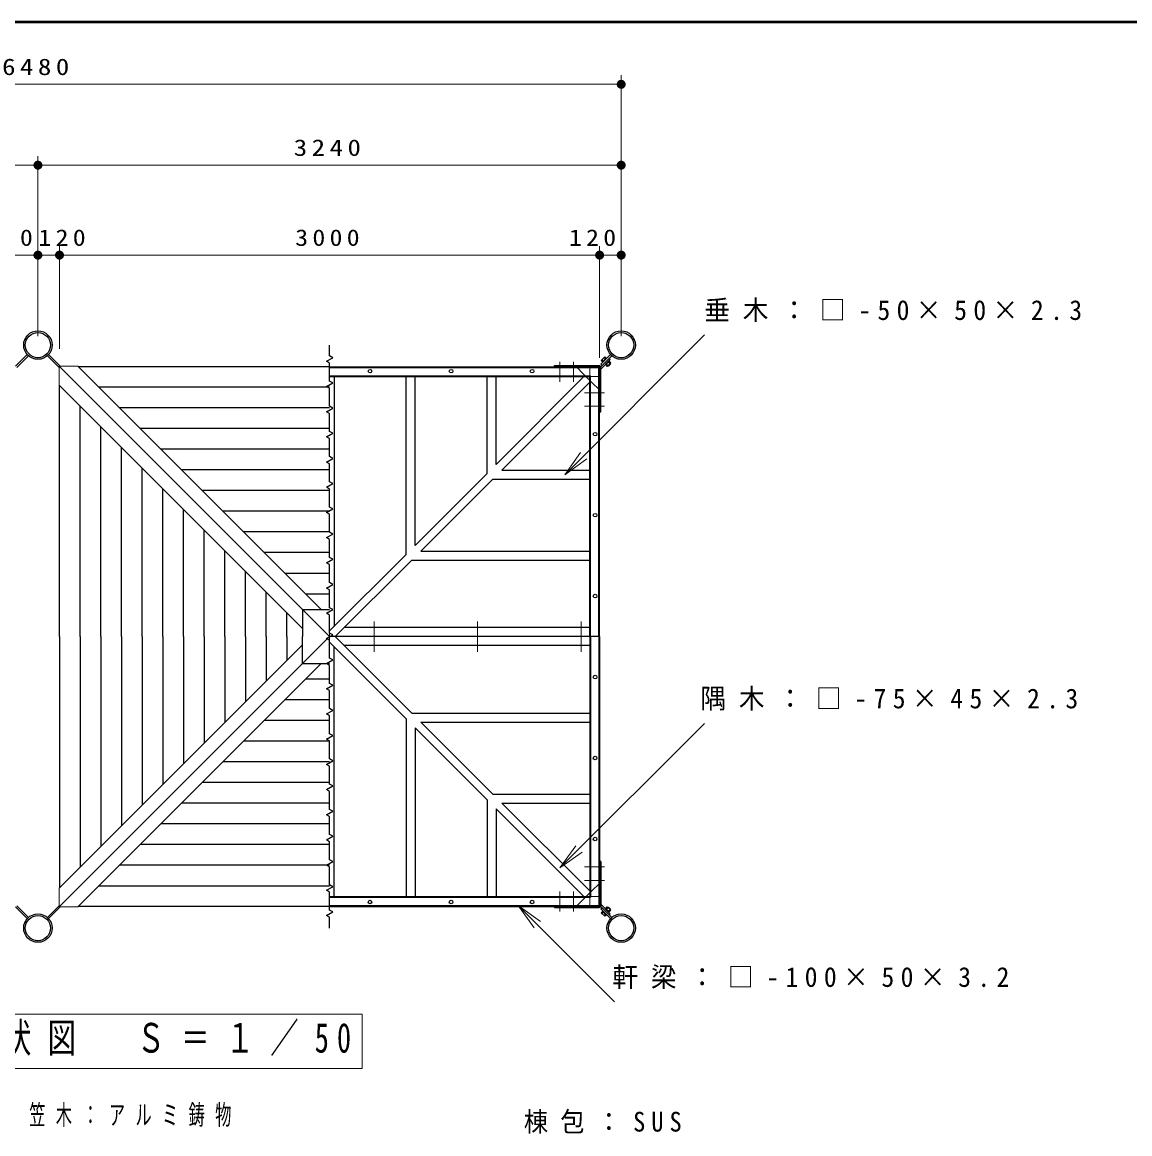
# Model space of a CAD drawing. Units: millimetres on the paper, scale 1:50. Extents: x -365 to 143, y 0 to 257.
# Drawn here: x -257 to -134, y 133.5 to 257 of the extents above; entities that cross this region are included whole.
import ezdxf

# ---------------------------------------------------------------- set-up
doc = ezdxf.new("R2010")
doc.units = ezdxf.units.MM
doc.linetypes.add('USER1', pattern=[4.5, 2.5, -2])
doc.linetypes.add('USER2', pattern=[6, 3, -1, 1, -1])
doc.layers.add('LY_1', color=7, linetype='Continuous', lineweight=25)
doc.layers.add('LY_2', color=7, linetype='Continuous', lineweight=13)
doc.styles.add('ＭＳ ゴシック', font='')
doc.styles.get('ＭＳ ゴシック').set_extended_font_data('MS Gothic')

# ---------------------------------------------------------------- blocks, each defined once
blk = doc.blocks.new('filled_dot')
at = {"color": 0, "linetype": 'Continuous', "lineweight": -2, "const_width": 1.25}
blk.add_lwpolyline([(-0.625, 0, 1), (0.625, 0, 1)], format="xyb", close=True, dxfattribs=at)
blk = doc.blocks.new('open_arrow')
at = {"color": 0, "linetype": 'Continuous', "lineweight": -2}
blk.add_lwpolyline([(7.5, 1.25), (0, 0), (7.5, -1.25)], dxfattribs=at)

msp = doc.modelspace()

# ---------------------------------------------------------------- linework, layer by layer
at = {"layer": 'LY_1', "lineweight": 13}
for p, q in [((-190.457, 222.114), (-190.457, 251.099)), ((-320.057, 250.099), (-190.457, 250.099)), ((-320.057, 241.114), (-255.257, 241.114)), ((-255.257, 222.114), (-255.257, 242.114)), ((-255.257, 222.114), (-255.257, 242.114)), ((-255.257, 241.114), (-190.457, 241.114)), ((-190.457, 222.114), (-190.457, 242.114)), ((-261.177, 231.114), (-255.257, 231.114)), ((-255.257, 231.114), (-249.367, 231.114)), ((-252.857, 220.695), (-252.857, 232.114)), ((-252.857, 231.114), (-192.857, 231.114)), ((-196.377, 231.114), (-190.457, 231.114)), ((-192.857, 219.714), (-192.857, 232.114)), ((-196.732, 206.704), (-181.198, 222.238)), ((-222.857, 189.35), (-222.857, 188.714)), ((-222.857, 188.077), (-222.857, 188.714)), ((-197.271, 162.995), (-181.198, 179.068)), ((-201.907, 158.814), (-191.203, 148.11)), ((-219.229, 146.75), (-291.285, 146.75)), ((-219.229, 140.694), (-219.229, 146.75)), ((-291.285, 140.694), (-219.229, 140.694))]:
    msp.add_line(p, q, dxfattribs=at)
at = {"layer": 'LY_1'}
for p, q in [((-256.436, 220.062), (-257.737, 218.76)), ((-256.308, 219.934), (-257.61, 218.633)), ((-254.205, 219.935), (-252.904, 218.633)), ((-254.078, 220.062), (-252.776, 218.76)), ((-191.509, 219.934), (-192.737, 218.706)), ((-191.636, 220.062), (-192.708, 218.989)), ((-197.857, 218.714), (-197.857, 218.834)), ((-197.857, 218.834), (-192.917, 218.834)), ((-197.857, 218.714), (-192.917, 218.714)), ((-191.676, 219.513), (-192.737, 218.452)), ((-192.708, 218.989), (-192.581, 218.862)), ((-192.669, 219.402), (-192.273, 219.798)), ((-192.527, 219.261), (-192.669, 219.402)), ((-192.442, 219.346), (-192.584, 219.487)), ((-192.541, 219.247), (-192.117, 219.671)), ((-192.496, 219.201), (-192.541, 219.247)), ((-192.216, 219.572), (-192.358, 219.713)), ((-192.131, 219.657), (-192.273, 219.798)), ((-192.242, 218.947), (-192.196, 218.902)), ((-192.196, 218.902), (-191.772, 219.326)), ((-192.182, 218.916), (-191.998, 218.732)), ((-192.072, 219.626), (-192.117, 219.671)), ((-192.097, 219.001), (-191.877, 218.78)), ((-191.998, 218.732), (-191.602, 219.128)), ((-191.877, 218.78), (-191.65, 219.006)), ((-191.871, 219.227), (-191.65, 219.006)), ((-191.817, 219.371), (-191.772, 219.326)), ((-191.803, 219.64), (-191.676, 219.513)), ((-191.786, 219.312), (-191.602, 219.128)), ((-194.593, 217.614), (-204.357, 207.85)), ((-192.857, 213.714), (-192.857, 218.654)), ((-192.737, 213.714), (-192.737, 218.654)), ((-193.957, 216.977), (-203.72, 207.214)), ((-192.737, 213.714), (-192.857, 213.714)), ((-205.357, 206.85), (-213.357, 198.85)), ((-204.72, 206.214), (-212.72, 198.214)), ((-214.357, 197.85), (-222.857, 189.35)), ((-213.72, 197.214), (-222.22, 188.714)), ((-192.957, 188.714), (-222.857, 188.714)), ((-192.957, 188.714), (-222.857, 188.714)), ((-192.957, 188.714), (-222.857, 188.714)), ((-192.957, 188.714), (-222.857, 188.714)), ((-214.357, 179.577), (-222.857, 188.077)), ((-213.72, 180.214), (-222.22, 188.714)), ((-204.72, 171.214), (-212.72, 179.214)), ((-205.357, 170.577), (-213.357, 178.577)), ((-194.593, 159.814), (-204.357, 169.577)), ((-193.957, 160.45), (-203.72, 170.214)), ((-192.737, 163.714), (-192.857, 163.714)), ((-192.857, 163.714), (-192.857, 158.774)), ((-192.737, 163.714), (-192.737, 158.774)), ((-256.436, 157.365), (-257.737, 158.667)), ((-256.308, 157.493), (-257.61, 158.794)), ((-254.205, 157.493), (-252.904, 158.794)), ((-254.078, 157.365), (-252.776, 158.667)), ((-197.857, 158.714), (-197.857, 158.594)), ((-197.857, 158.714), (-192.917, 158.714)), ((-197.857, 158.594), (-192.917, 158.594)), ((-191.676, 157.915), (-192.737, 158.975)), ((-191.509, 157.493), (-192.737, 158.721)), ((-192.708, 158.438), (-192.581, 158.565)), ((-191.636, 157.365), (-192.708, 158.438)), ((-192.527, 158.166), (-192.669, 158.025)), ((-192.496, 158.226), (-192.541, 158.18)), ((-192.541, 158.18), (-192.117, 157.756)), ((-192.242, 158.48), (-192.196, 158.525)), ((-192.196, 158.525), (-191.772, 158.101)), ((-192.182, 158.511), (-191.998, 158.695)), ((-192.097, 158.427), (-191.877, 158.647)), ((-191.998, 158.695), (-191.602, 158.299)), ((-191.877, 158.647), (-191.65, 158.421)), ((-191.871, 158.2), (-191.65, 158.421)), ((-191.786, 158.115), (-191.602, 158.299)), ((-192.669, 158.025), (-192.273, 157.629)), ((-192.442, 158.081), (-192.584, 157.94)), ((-192.216, 157.855), (-192.358, 157.714)), ((-192.131, 157.77), (-192.273, 157.629)), ((-192.072, 157.801), (-192.117, 157.756)), ((-191.817, 158.056), (-191.772, 158.101)), ((-191.803, 157.787), (-191.676, 157.915))]:
    msp.add_line(p, q, dxfattribs=at)
at = {"layer": 'LY_1', "color": 131}
for p, q in [((-225.857, 191.714), (-252.904, 218.76)), ((-225.857, 191.714), (-252.904, 218.76)), ((-225.857, 191.714), (-252.904, 218.76)), ((-223.771, 191.714), (-250.818, 218.76)), ((-222.357, 217.614), (-222.357, 189.85)), ((-214.357, 197.85), (-214.357, 217.614)), ((-213.357, 198.85), (-213.357, 217.614)), ((-205.357, 206.85), (-205.357, 217.614)), ((-204.357, 207.85), (-204.357, 217.614)), ((-225.857, 189.628), (-252.904, 216.674)), ((-225.857, 189.628), (-252.904, 216.674)), ((-203.72, 207.214), (-193.957, 207.214)), ((-204.72, 206.214), (-193.957, 206.214)), ((-212.72, 198.214), (-193.957, 198.214)), ((-213.72, 197.214), (-193.957, 197.214)), ((-225.857, 187.8), (-252.904, 160.753)), ((-222.357, 159.814), (-222.357, 187.577)), ((-225.857, 185.714), (-252.904, 158.667)), ((-225.857, 185.714), (-252.904, 158.667)), ((-225.857, 185.714), (-252.904, 158.667)), ((-223.771, 185.714), (-250.818, 158.667)), ((-223.771, 185.714), (-250.818, 158.667)), ((-214.357, 179.577), (-214.357, 159.814)), ((-213.72, 180.214), (-193.957, 180.214)), ((-212.72, 179.214), (-193.957, 179.214)), ((-213.357, 178.577), (-213.357, 159.814)), ((-205.357, 170.577), (-205.357, 159.814)), ((-204.72, 171.214), (-193.957, 171.214)), ((-204.357, 169.577), (-204.357, 159.814)), ((-203.72, 170.214), (-193.957, 170.214))]:
    msp.add_line(p, q, dxfattribs=at)
at = {"layer": 'LY_1', "color": 131, "lineweight": 13}
for p, q in [((-250.818, 218.76), (-252.904, 218.76)), ((-252.904, 216.674), (-252.904, 218.76)), ((-252.904, 216.674), (-252.904, 218.76)), ((-252.904, 160.753), (-252.904, 158.667)), ((-250.818, 158.667), (-252.904, 158.667)), ((-250.818, 158.667), (-252.904, 158.667))]:
    msp.add_line(p, q, dxfattribs=at)
at = {"layer": 'LY_1', "color": 4}
for p, q in [((-222.857, 218.714), (-250.771, 218.714)), ((-222.857, 218.714), (-193.957, 218.714)), ((-193.957, 218.714), (-193.957, 218.614)), ((-192.857, 217.614), (-192.957, 217.614)), ((-192.857, 188.714), (-192.857, 217.614)), ((-252.857, 188.714), (-252.857, 216.628)), ((-252.857, 188.714), (-252.857, 216.628)), ((-252.857, 188.714), (-252.857, 160.8)), ((-192.857, 188.714), (-192.857, 159.814)), ((-192.857, 159.814), (-192.957, 159.814)), ((-222.857, 158.714), (-250.771, 158.714)), ((-222.857, 158.714), (-250.771, 158.714)), ((-222.857, 158.714), (-193.957, 158.714)), ((-193.957, 158.714), (-193.957, 158.814))]:
    msp.add_line(p, q, dxfattribs=at)
at = {"layer": 'LY_1', "color": 2}
for p, q in [((-197.857, 218.834), (-192.917, 218.834)), ((-197.857, 218.834), (-197.857, 218.714)), ((-197.857, 218.714), (-192.857, 218.714)), ((-192.857, 213.714), (-192.857, 218.714)), ((-193.857, 217.114), (-194.457, 217.714)), ((-192.737, 213.714), (-192.737, 218.654)), ((-192.857, 213.714), (-192.737, 213.714)), ((-225.857, 191.714), (-222.857, 191.714)), ((-222.857, 188.714), (-225.857, 191.714)), ((-225.857, 191.714), (-225.857, 188.714)), ((-222.857, 188.714), (-225.857, 191.714)), ((-225.857, 191.714), (-225.857, 188.714)), ((-222.857, 188.714), (-225.857, 191.714)), ((-222.857, 188.714), (-225.857, 185.714)), ((-225.857, 185.714), (-225.857, 188.714)), ((-222.857, 188.714), (-225.857, 185.714)), ((-222.857, 188.714), (-225.857, 185.714)), ((-225.857, 185.714), (-222.857, 185.714)), ((-225.857, 185.714), (-222.857, 185.714)), ((-192.857, 163.714), (-192.857, 158.714)), ((-192.857, 163.714), (-192.737, 163.714)), ((-192.737, 163.714), (-192.737, 158.774)), ((-193.857, 160.314), (-194.457, 159.714)), ((-197.857, 158.714), (-192.857, 158.714)), ((-197.857, 158.594), (-197.857, 158.714)), ((-197.857, 158.594), (-192.917, 158.594))]:
    msp.add_line(p, q, dxfattribs=at)
at = {"layer": 'LY_1', "linetype": 'USER2', "lineweight": 13}
for p, q in [((-197.257, 219.268), (-197.257, 217.029)), ((-195.757, 219.268), (-195.757, 217.029)), ((-192.302, 215.814), (-194.541, 215.814)), ((-192.302, 214.314), (-194.541, 214.314)), ((-217.904, 188.714), (-217.904, 190.408)), ((-217.904, 188.714), (-217.904, 190.408)), ((-206.41, 188.714), (-206.41, 190.408)), ((-206.41, 188.714), (-206.41, 190.408)), ((-194.916, 188.714), (-194.916, 190.408)), ((-194.916, 188.714), (-194.916, 190.408)), ((-217.904, 188.714), (-217.904, 187.019)), ((-217.904, 188.714), (-217.904, 187.019)), ((-206.41, 188.714), (-206.41, 187.019)), ((-206.41, 188.714), (-206.41, 187.019)), ((-194.916, 188.714), (-194.916, 187.019)), ((-194.916, 188.714), (-194.916, 187.019)), ((-192.302, 163.114), (-194.541, 163.114)), ((-192.302, 161.614), (-194.541, 161.614)), ((-197.257, 158.159), (-197.257, 160.398)), ((-195.757, 158.159), (-195.757, 160.398))]:
    msp.add_line(p, q, dxfattribs=at)
at = {"layer": 'LY_1', "color": 2, "linetype": 'USER1', "lineweight": 13}
for p, q in [((-194.457, 217.714), (-195.577, 218.834)), ((-192.737, 215.994), (-193.857, 217.114)), ((-192.737, 161.434), (-193.857, 160.314)), ((-194.457, 159.714), (-195.577, 158.594))]:
    msp.add_line(p, q, dxfattribs=at)
at = {"layer": 'LY_1', "color": 40}
for p, q in [((-222.857, 218.614), (-192.957, 218.614)), ((-222.857, 217.694), (-193.877, 217.694)), ((-222.857, 217.614), (-193.957, 217.614)), ((-193.957, 188.714), (-193.957, 217.614)), ((-193.877, 188.714), (-193.877, 217.694)), ((-192.957, 188.714), (-192.957, 218.614)), ((-193.957, 188.714), (-193.957, 159.814)), ((-193.877, 188.714), (-193.877, 159.734)), ((-192.957, 188.714), (-192.957, 158.814)), ((-222.857, 159.814), (-193.957, 159.814)), ((-222.857, 159.734), (-193.877, 159.734)), ((-222.857, 158.814), (-192.957, 158.814))]:
    msp.add_line(p, q, dxfattribs=at)
at = {"layer": 'LY_1', "color": 4, "linetype": 'USER1', "lineweight": 13}
for p, q in [((-193.957, 217.714), (-222.857, 217.714)), ((-193.957, 218.614), (-193.957, 217.714)), ((-193.857, 217.614), (-193.857, 188.714)), ((-192.957, 217.614), (-193.857, 217.614)), ((-193.857, 159.814), (-193.857, 188.714)), ((-193.957, 159.714), (-222.857, 159.714)), ((-193.957, 158.814), (-193.957, 159.714)), ((-192.957, 159.814), (-193.857, 159.814))]:
    msp.add_line(p, q, dxfattribs=at)
at = {"layer": 'LY_1', "color": 12}
for p, q in [((-222.857, 216.434), (-248.491, 216.434)), ((-250.577, 188.714), (-250.577, 214.348)), ((-250.577, 188.714), (-250.577, 214.348)), ((-222.857, 214.135), (-246.193, 214.135)), ((-248.279, 188.714), (-248.279, 212.049)), ((-248.279, 188.714), (-248.279, 212.049)), ((-222.857, 211.837), (-243.894, 211.837)), ((-245.98, 188.714), (-245.98, 209.751)), ((-245.98, 188.714), (-245.98, 209.751)), ((-222.857, 209.538), (-241.595, 209.538)), ((-243.681, 188.714), (-243.681, 207.452)), ((-243.681, 188.714), (-243.681, 207.452)), ((-222.857, 207.239), (-239.296, 207.239)), ((-241.382, 188.714), (-241.382, 205.153)), ((-241.382, 188.714), (-241.382, 205.153)), ((-222.857, 204.94), (-236.997, 204.94)), ((-239.083, 188.714), (-239.083, 202.854)), ((-239.083, 188.714), (-239.083, 202.854)), ((-222.857, 202.641), (-234.699, 202.641)), ((-236.785, 188.714), (-236.785, 200.555)), ((-236.785, 188.714), (-236.785, 200.555)), ((-222.857, 200.343), (-232.4, 200.343)), ((-234.486, 188.714), (-234.486, 198.257)), ((-234.486, 188.714), (-234.486, 198.257)), ((-222.857, 198.044), (-230.101, 198.044)), ((-232.187, 188.714), (-232.187, 195.958)), ((-232.187, 188.714), (-232.187, 195.958)), ((-222.857, 195.745), (-227.802, 195.745)), ((-229.888, 188.714), (-229.888, 193.659)), ((-229.888, 188.714), (-229.888, 193.659)), ((-222.857, 193.446), (-225.504, 193.446)), ((-227.589, 188.714), (-227.589, 191.36)), ((-227.589, 188.714), (-227.589, 191.36)), ((-250.577, 188.714), (-250.577, 163.079)), ((-248.279, 188.714), (-248.279, 165.378)), ((-245.98, 188.714), (-245.98, 167.676)), ((-243.681, 188.714), (-243.681, 169.975)), ((-241.382, 188.714), (-241.382, 172.274)), ((-239.083, 188.714), (-239.083, 174.573)), ((-236.785, 188.714), (-236.785, 176.872)), ((-234.486, 188.714), (-234.486, 179.17)), ((-232.187, 188.714), (-232.187, 181.469)), ((-229.888, 188.714), (-229.888, 183.768)), ((-227.589, 188.714), (-227.589, 186.067)), ((-222.857, 183.981), (-225.504, 183.981)), ((-222.857, 183.981), (-225.504, 183.981)), ((-222.857, 181.682), (-227.802, 181.682)), ((-222.857, 181.682), (-227.802, 181.682)), ((-222.857, 179.383), (-230.101, 179.383)), ((-222.857, 179.383), (-230.101, 179.383)), ((-222.857, 177.084), (-232.4, 177.084)), ((-222.857, 177.084), (-232.4, 177.084)), ((-222.857, 174.786), (-234.699, 174.786)), ((-222.857, 174.786), (-234.699, 174.786)), ((-222.857, 172.487), (-236.997, 172.487)), ((-222.857, 172.487), (-236.997, 172.487)), ((-222.857, 170.188), (-239.296, 170.188)), ((-222.857, 170.188), (-239.296, 170.188)), ((-222.857, 167.889), (-241.595, 167.889)), ((-222.857, 167.889), (-241.595, 167.889)), ((-222.857, 165.591), (-243.894, 165.591)), ((-222.857, 165.591), (-243.894, 165.591)), ((-222.857, 163.292), (-246.193, 163.292)), ((-222.857, 163.292), (-246.193, 163.292)), ((-222.857, 160.993), (-248.491, 160.993)), ((-222.857, 160.993), (-248.491, 160.993))]:
    msp.add_line(p, q, dxfattribs=at)
at = {"layer": 'LY_1', "color": 1}
for p, q in [((-193.957, 189.714), (-221.22, 189.714)), ((-193.957, 187.714), (-221.22, 187.714))]:
    msp.add_line(p, q, dxfattribs=at)
at = {"layer": 'LY_1'}
msp.add_lwpolyline([(-222.857, 156.314), (-222.857, 157.514), (-223.203, 157.714), (-222.51, 158.114), (-222.857, 158.314), (-222.857, 160.314), (-223.203, 160.514), (-222.51, 160.914), (-222.857, 161.114), (-222.857, 163.114), (-223.203, 163.314), (-222.51, 163.714), (-222.857, 163.914), (-222.857, 165.914), (-223.203, 166.114), (-222.51, 166.514), (-222.857, 166.714), (-222.857, 168.714), (-223.203, 168.914), (-222.51, 169.314), (-222.857, 169.514), (-222.857, 171.514), (-223.203, 171.714), (-222.51, 172.114), (-222.857, 172.314), (-222.857, 174.314), (-223.203, 174.514), (-222.51, 174.914), (-222.857, 175.114), (-222.857, 177.114), (-223.203, 177.314), (-222.51, 177.714), (-222.857, 177.914), (-222.857, 179.914), (-223.203, 180.114), (-222.51, 180.514), (-222.857, 180.714), (-222.857, 182.714), (-223.203, 182.914), (-222.51, 183.314), (-222.857, 183.514), (-222.857, 185.514), (-223.203, 185.714), (-222.51, 186.114), (-222.857, 186.314), (-222.857, 188.314), (-223.203, 188.514), (-222.51, 188.914), (-222.857, 189.114), (-222.857, 191.114), (-223.203, 191.314), (-222.51, 191.714), (-222.857, 191.914), (-222.857, 193.914), (-223.203, 194.114), (-222.51, 194.514), (-222.857, 194.714), (-222.857, 196.714), (-223.203, 196.914), (-222.51, 197.314), (-222.857, 197.514), (-222.857, 199.514), (-223.203, 199.714), (-222.51, 200.114), (-222.857, 200.314), (-222.857, 202.314), (-223.203, 202.514), (-222.51, 202.914), (-222.857, 203.114), (-222.857, 205.114), (-223.203, 205.314), (-222.51, 205.714), (-222.857, 205.914), (-222.857, 207.914), (-223.203, 208.114), (-222.51, 208.514), (-222.857, 208.714), (-222.857, 210.714), (-223.203, 210.914), (-222.51, 211.314), (-222.857, 211.514), (-222.857, 213.514), (-223.203, 213.714), (-222.51, 214.114), (-222.857, 214.314), (-222.857, 216.314), (-223.203, 216.514), (-222.51, 216.914), (-222.857, 217.114), (-222.857, 219.114), (-223.203, 219.314), (-222.51, 219.714), (-222.857, 219.914), (-222.857, 221.114)], dxfattribs=at)
for centre, radius in [((-255.257, 221.114), 1.58), ((-255.257, 221.114), 1.58), ((-255.257, 221.114), 1.398), ((-255.257, 221.114), 1.398), ((-190.457, 221.114), 1.58), ((-190.457, 221.114), 1.398), ((-218.357, 218.214), 0.2), ((-209.357, 218.214), 0.2), ((-200.357, 218.214), 0.2), ((-193.357, 211.214), 0.2), ((-193.357, 202.214), 0.2), ((-193.357, 193.214), 0.2), ((-193.357, 184.214), 0.2), ((-193.357, 175.214), 0.2), ((-193.357, 166.214), 0.2), ((-218.357, 159.214), 0.2), ((-209.357, 159.214), 0.2), ((-200.357, 159.214), 0.2), ((-255.257, 156.314), 1.58), ((-255.257, 156.314), 1.58), ((-255.257, 156.314), 1.398), ((-255.257, 156.314), 1.398), ((-190.457, 156.314), 1.58), ((-190.457, 156.314), 1.398)]:
    msp.add_circle(centre, radius, dxfattribs=at)
at = {"layer": 'LY_1', "color": 2}
for centre, start, end in [((-192.917, 218.654), 0, 90), ((-192.917, 158.774), 270, 0)]:
    msp.add_arc(centre, 0.18, start, end, dxfattribs=at)
at = {"layer": 'LY_1'}
for centre, radius, start, end in [((-192.917, 218.654), 0.18, 0, 90), ((-192.917, 218.654), 0.06, 0, 90), ((-192.917, 158.774), 0.06, 270, 0), ((-192.917, 158.774), 0.18, 270, 0)]:
    msp.add_arc(centre, radius, start, end, dxfattribs=at)
at = {"layer": 'LY_2', "lineweight": 50}
msp.add_line((0, 257), (-365, 257), dxfattribs=at)

# ---------------------------------------------------------------- block references
at = {"layer": 'LY_1', "lineweight": 13, "xscale": 0.4, "yscale": 0.4}
for name, p, rotation in [('filled_dot', (-190.457, 250.099), 180), ('filled_dot', (-255.257, 241.114), 180), ('filled_dot', (-190.457, 241.114), 180), ('filled_dot', (-255.257, 231.114), 180), ('filled_dot', (-252.857, 231.114), 180), ('filled_dot', (-192.857, 231.114), 180), ('filled_dot', (-190.457, 231.114), 180), ('open_arrow', (-196.732, 206.704), 45), ('open_arrow', (-197.271, 162.995), 45), ('open_arrow', (-201.907, 158.814), 315)]:
    msp.add_blockref(name, p, dxfattribs=dict(at, rotation=rotation))
for p in [(-255.257, 241.114), (-255.257, 231.114), (-252.857, 231.114), (-192.857, 231.114)]:
    msp.add_blockref('filled_dot', p, dxfattribs=at)

# ---------------------------------------------------------------- texts
at = {"layer": 'LY_1', "style": 'ＭＳ ゴシック'}
for s, insert, char_height, attachment_point in [('\\T1.33;\\W1.2;6480', (-255.257, 251.099), 1.833, 8), ('\\T1.33;\\W1.2;3240', (-222.857, 242.114), 1.833, 8), ('\\T1.33;\\W1.15;120', (-258.208, 232.114), 1.833, 8), ('\\T1.33;\\W1.15;120', (-252.336, 232.114), 1.833, 8), ('\\T1.33;\\W1.15;3000', (-222.857, 232.114), 1.833, 8), ('\\T1.33;\\W1.15;120', (-193.408, 232.114), 1.833, 8), ('\\T1.5;\\W0.95;垂木：□-50×50×2.3', (-181.22, 224.888), 2.199, 4), ('\\T1.5;\\W0.95;隅木：□-75×45×2.3', (-181.652, 181.718), 2.199, 4), ('\\T1.5;\\W0.95;軒梁：□-100×50×3.2', (-191.43, 150.76), 2.199, 4), ('\\T1.57;\\W0.7;屋根伏/小屋組伏図\u3000Ｓ＝１／50', (-291.257, 143.722), 3.299, 4), ('\\T1.64;\\W0.6;笠木：アルミ鋳物', (-256.224, 135.444), 2.199, 4), ('\\T1.5;\\W0.9;棟包：SUS', (-201.273, 134.674), 2.199, 4)]:
    msp.add_mtext(s, dxfattribs=dict(at, insert=insert, char_height=char_height, attachment_point=attachment_point))

doc.saveas('drawing.dxf')
